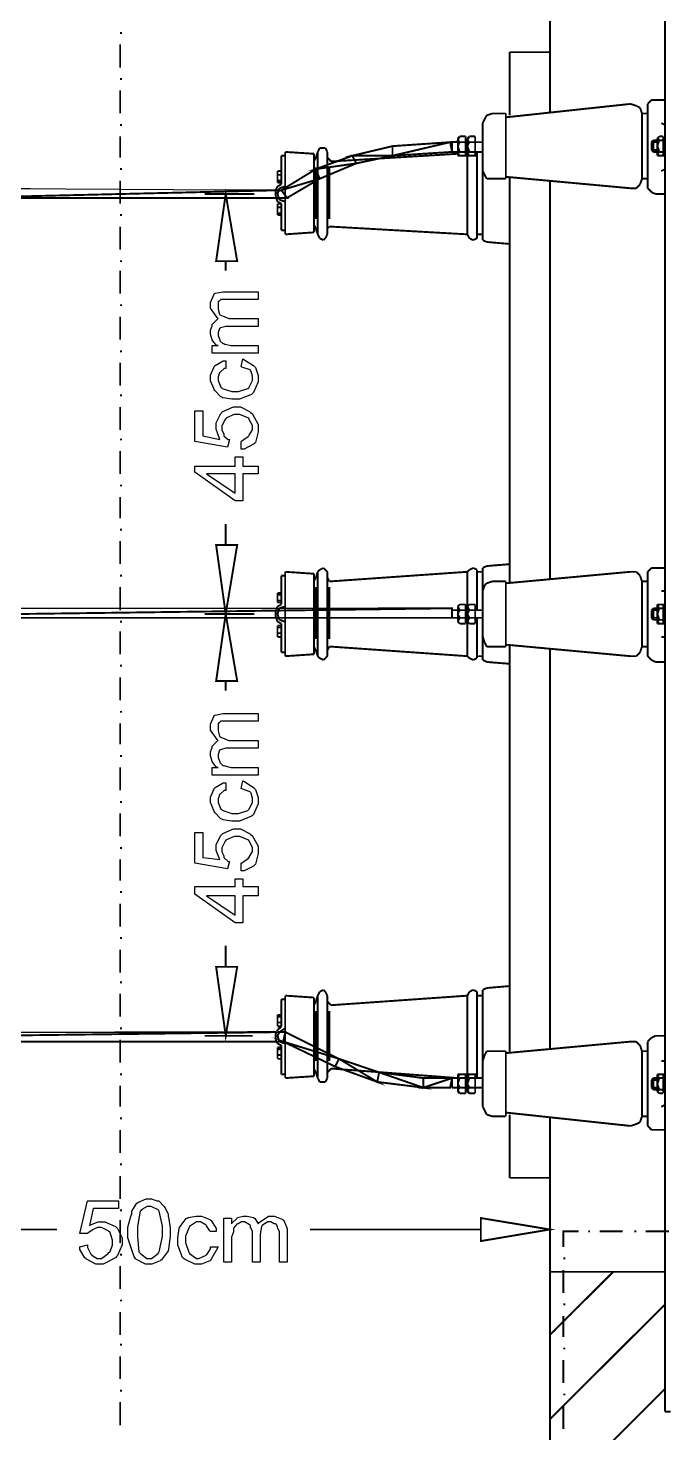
# Model space of a CAD drawing. Extents: x 0 to 210, y 0 to 297.
# Drawn here: x 126.47 to 140.62, y 200.53 to 231.59 of the extents above; entities that cross this region are included whole.
import ezdxf

# ---------------------------------------------------------------- set-up
doc = ezdxf.new("R2010")
doc.units = 0
doc.header["$MEASUREMENT"] = 0
for name, color, linetype in [('C00-00-00-BLACK', 7, 'Continuous'), ('C00-00-FF', 5, 'Continuous'), ('C00-7E-FF', 150, 'Continuous'), ('CFF-00-00', 1, 'Continuous'), ('CFF-7E-00', 30, 'Continuous')]:
    doc.layers.add(name, color=color, linetype=linetype)

msp = doc.modelspace()

# ---------------------------------------------------------------- linework, layer by layer
at = {"layer": 'C00-00-00-BLACK', "const_width": 0.0423}
for points in [[(138.006, 229.741), (138.006, 245.551)], [(140.552, 236.225), (140.552, 201.001)], [(128.505, 231.479), (128.548, 231.479)], [(128.505, 230.714), (128.505, 231.225)], [(137.115, 229.656), (137.115, 231.053)], [(138.006, 231.053), (137.115, 231.053)], [(138.006, 229.741), (138.006, 231.053)], [(138.006, 229.741), (138.006, 231.053)], [(128.505, 230.46), (128.548, 230.46)], [(128.505, 229.698), (128.505, 230.206)], [(137.031, 229.613), (139.787, 229.909)], [(139.915, 229.868), (139.787, 229.909)], [(139.999, 229.825), (139.915, 229.868)], [(140.042, 229.698), (139.999, 229.825)], [(140.252, 229.995), (140.168, 229.909)], [(140.168, 229.909), (140.168, 229.783)], [(140.168, 228.129), (140.168, 229.783)], [(140.338, 229.995), (140.252, 229.995)], [(140.552, 229.995), (140.338, 229.995)], [(136.565, 229.572), (136.522, 229.486)], [(136.522, 228.425), (136.522, 229.486)], [(136.608, 229.656), (136.565, 229.572)], [(136.735, 229.698), (136.608, 229.656)], [(137.031, 229.698), (136.735, 229.698)], [(137.031, 228.255), (137.031, 229.698)], [(140.042, 229.698), (140.168, 229.698)], [(140.042, 228.255), (140.042, 229.698)], [(140.552, 229.443), (140.468, 229.486)], [(128.505, 229.443), (128.548, 229.443)], [(128.505, 228.721), (128.505, 229.19)], [(136.012, 229.19), (135.97, 229.106)], [(136.012, 229.19), (135.97, 229.147)], [(135.97, 228.764), (135.97, 229.147)], [(136.142, 229.19), (136.012, 229.19)], [(136.142, 229.106), (136.142, 229.19)], [(136.142, 229.19), (136.142, 229.147)], [(136.142, 229.147), (136.142, 228.764)], [(136.226, 229.19), (136.183, 229.106)], [(136.226, 229.19), (136.183, 229.147)], [(136.183, 229.147), (136.183, 228.764)], [(136.353, 229.19), (136.226, 229.19)], [(136.353, 229.106), (136.353, 229.19)], [(136.353, 229.19), (136.353, 229.147)], [(136.353, 229.147), (136.353, 228.764)], [(140.425, 229.19), (140.382, 229.147)], [(140.425, 229.19), (140.382, 229.147)], [(140.382, 229.147), (140.425, 229.106)], [(140.382, 228.764), (140.382, 229.147)], [(140.51, 229.19), (140.425, 229.19)], [(140.51, 229.147), (140.51, 229.19)], [(140.51, 229.19), (140.51, 229.147)], [(140.51, 229.106), (140.51, 229.147)], [(140.51, 229.147), (140.552, 229.147)], [(140.51, 228.764), (140.51, 229.147)], [(132.154, 228.848), (132.789, 228.807)], [(132.154, 227.026), (132.154, 228.848)], [(132.873, 228.848), (132.832, 228.721)], [(132.916, 228.933), (132.873, 228.848)], [(132.873, 227.026), (132.873, 228.848)], [(133.001, 228.933), (132.916, 228.933)], [(133.043, 228.933), (133.001, 228.933)], [(133.085, 228.848), (133.043, 228.933)], [(133.085, 228.848), (133.085, 228.721)], [(133.085, 227.026), (133.085, 228.848)], [(135.843, 229.063), (135.843, 228.848)], [(135.843, 229.063), (135.97, 229.063)], [(135.843, 229.063), (135.843, 228.848)], [(135.843, 228.848), (135.97, 228.848)], [(135.97, 229.106), (136.012, 229.063)], [(136.012, 229.063), (135.97, 228.976)], [(135.97, 228.976), (136.012, 228.848)], [(136.012, 228.848), (135.97, 228.807)], [(136.012, 229.063), (136.142, 229.063)], [(136.012, 229.063), (136.142, 229.063)], [(136.012, 228.848), (136.142, 228.848)], [(136.142, 228.848), (136.012, 228.848)], [(136.142, 229.063), (136.142, 229.106)], [(136.142, 228.976), (136.142, 229.063)], [(136.142, 229.063), (136.183, 229.063)], [(136.142, 229.063), (136.183, 229.063)], [(136.142, 228.848), (136.142, 228.976)], [(136.183, 228.848), (136.142, 228.848)], [(136.142, 228.848), (136.183, 228.848)], [(136.183, 228.848), (136.142, 228.848)], [(136.142, 228.807), (136.142, 228.848)], [(136.183, 229.106), (136.226, 229.063)], [(136.226, 229.063), (136.183, 228.976)], [(136.183, 228.976), (136.226, 228.848)], [(136.226, 228.848), (136.183, 228.807)], [(136.226, 229.063), (136.353, 229.063)], [(136.226, 229.063), (136.353, 229.063)], [(136.226, 228.848), (136.353, 228.848)], [(136.353, 228.848), (136.226, 228.848)], [(136.353, 229.063), (136.353, 229.106)], [(136.353, 228.976), (136.353, 229.063)], [(136.353, 229.063), (136.522, 229.063)], [(136.353, 228.848), (136.353, 228.976)], [(136.353, 228.848), (136.522, 228.848)], [(136.353, 228.807), (136.353, 228.848)], [(136.396, 228.848), (136.396, 227.026)], [(136.396, 228.848), (136.438, 228.848)], [(136.522, 228.848), (136.396, 228.848)], [(136.396, 228.848), (136.438, 228.848)], [(136.522, 228.848), (136.522, 226.984)], [(140.295, 229.106), (140.252, 229.063)], [(140.252, 229.063), (140.252, 228.891)], [(140.252, 228.891), (140.295, 228.848)], [(140.382, 229.106), (140.295, 229.106)], [(140.295, 228.848), (140.295, 229.106)], [(140.382, 229.063), (140.295, 229.063)], [(140.382, 228.891), (140.295, 228.891)], [(140.382, 228.848), (140.295, 228.848)], [(140.425, 229.106), (140.382, 228.976)], [(140.382, 228.976), (140.425, 228.848)], [(140.425, 228.848), (140.382, 228.807)], [(140.51, 229.106), (140.425, 229.106)], [(140.51, 228.848), (140.425, 228.848)], [(140.51, 228.976), (140.51, 229.106)], [(140.51, 228.848), (140.51, 228.976)], [(140.51, 228.807), (140.51, 228.848)], [(132.154, 228.764), (132.07, 228.764)], [(132.07, 228.129), (132.07, 228.764)], [(132.789, 227.07), (132.789, 228.807)], [(132.832, 228.721), (132.789, 228.637)], [(133.085, 228.721), (133.128, 228.68)], [(133.128, 228.68), (133.169, 228.637)], [(135.97, 228.807), (133.169, 228.637)], [(135.97, 228.807), (136.012, 228.764)], [(136.012, 228.764), (135.97, 228.764)], [(136.142, 228.764), (136.012, 228.764)], [(136.142, 228.764), (136.142, 228.807)], [(136.142, 228.764), (136.183, 228.764)], [(136.183, 228.807), (136.226, 228.764)], [(136.183, 228.764), (136.183, 227.026)], [(136.183, 228.764), (136.226, 228.764)], [(136.353, 228.764), (136.226, 228.764)], [(136.353, 228.764), (136.353, 228.807)], [(136.353, 228.764), (136.396, 228.764)], [(140.382, 228.807), (140.425, 228.764)], [(140.425, 228.764), (140.382, 228.764)], [(140.51, 228.764), (140.425, 228.764)], [(140.51, 228.764), (140.51, 228.807)], [(140.51, 228.764), (140.552, 228.764)], [(140.51, 228.764), (140.552, 228.764)], [(128.505, 228.468), (128.548, 228.468)], [(128.505, 227.706), (128.505, 228.214)], [(131.984, 228.425), (132.07, 228.425)], [(131.984, 228.425), (131.984, 228.341)], [(131.984, 228.425), (131.984, 228.384)], [(131.984, 228.171), (131.984, 228.384)], [(131.984, 228.341), (132.07, 228.341)], [(131.984, 228.341), (131.984, 228.214)], [(131.984, 228.214), (131.984, 228.171)], [(131.984, 228.214), (132.07, 228.214)], [(132.832, 227.367), (132.832, 228.51)], [(133.128, 227.367), (133.128, 228.51)], [(136.522, 228.425), (136.565, 228.341)], [(136.565, 228.341), (136.608, 228.255)], [(136.608, 228.255), (136.735, 228.255)], [(136.735, 228.255), (137.031, 228.255)], [(137.031, 228.298), (139.787, 228.045)], [(137.115, 228.298), (137.115, 219.313)], [(138.006, 219.397), (138.006, 228.214)], [(139.999, 228.129), (140.042, 228.255)], [(140.042, 228.255), (140.168, 228.255)], [(140.468, 228.425), (140.552, 228.468)], [(131.984, 228.087), (131.943, 228.002)], [(131.943, 228.002), (131.943, 227.875)], [(131.984, 228.171), (132.07, 228.171)], [(131.984, 228.171), (132.027, 228.171)], [(132.07, 228.129), (131.984, 228.087)], [(132.027, 228.045), (131.984, 227.918)], [(131.984, 227.918), (132.027, 227.79)], [(132.154, 228.087), (132.027, 228.045)], [(139.787, 228.045), (139.915, 228.045)], [(139.915, 228.045), (139.999, 228.129)], [(140.168, 228.129), (140.168, 228.045)], [(140.168, 228.045), (140.252, 227.959)], [(140.252, 227.959), (140.338, 227.918)], [(140.552, 227.918), (140.338, 227.918)], [(131.943, 227.875), (131.984, 227.748)], [(131.984, 227.748), (132.07, 227.706)], [(131.984, 227.706), (131.984, 227.663)], [(131.984, 227.706), (131.984, 227.622)], [(131.984, 227.706), (132.07, 227.706)], [(131.984, 227.452), (131.984, 227.663)], [(131.984, 227.622), (131.984, 227.493)], [(131.984, 227.622), (132.07, 227.622)], [(132.027, 227.79), (132.154, 227.748)], [(132.07, 227.113), (132.07, 227.706)], [(128.505, 227.452), (128.548, 227.452)], [(131.984, 227.493), (131.984, 227.452)], [(131.984, 227.493), (132.07, 227.493)], [(131.984, 227.452), (132.027, 227.452)], [(131.984, 227.452), (132.07, 227.452)], [(128.505, 226.687), (128.505, 227.197)], [(132.154, 227.113), (132.07, 227.113)], [(132.154, 227.026), (132.789, 227.07)], [(132.832, 227.156), (132.789, 227.24)], [(132.873, 227.026), (132.832, 227.156)], [(132.873, 227.026), (132.916, 226.941)], [(133.043, 226.941), (133.085, 227.026)], [(133.085, 227.156), (133.128, 227.197)], [(133.085, 227.026), (133.085, 227.156)], [(133.128, 227.197), (133.169, 227.197)], [(136.183, 227.026), (133.169, 227.197)], [(136.183, 227.026), (136.226, 226.941)], [(136.183, 227.026), (136.226, 226.941)], [(136.396, 226.941), (136.396, 227.026)], [(136.396, 227.026), (136.522, 227.026)], [(136.522, 227.026), (136.396, 227.026)], [(136.396, 226.941), (136.396, 227.026)], [(136.522, 226.984), (136.522, 226.898)], [(132.916, 226.941), (133.001, 226.898)], [(133.001, 226.898), (133.043, 226.941)], [(136.226, 226.941), (136.31, 226.898)], [(136.226, 226.941), (136.31, 226.898)], [(136.31, 226.898), (136.396, 226.941)], [(136.31, 226.898), (136.396, 226.941)], [(136.522, 226.898), (136.608, 226.857)], [(137.115, 226.814), (136.608, 226.857)], [(137.115, 226.814), (136.608, 226.857)], [(128.505, 226.434), (128.548, 226.434)], [(128.505, 225.713), (128.505, 226.222)], [(128.505, 225.46), (128.548, 225.46)], [(128.505, 224.695), (128.505, 225.206)], [(128.505, 224.441), (128.548, 224.441)], [(128.505, 223.679), (128.505, 224.186)], [(128.505, 223.467), (128.548, 223.467)], [(128.505, 222.702), (128.505, 223.213)], [(128.505, 222.491), (128.548, 222.491)], [(128.505, 221.729), (128.505, 222.236)], [(128.505, 221.474), (128.548, 221.474)], [(128.505, 220.752), (128.505, 221.221)], [(128.505, 220.498), (128.548, 220.498)], [(128.505, 219.736), (128.505, 220.245)], [(132.154, 219.567), (132.789, 219.524)], [(132.154, 217.702), (132.154, 219.567)], [(132.789, 217.744), (132.789, 219.524)], [(132.873, 219.567), (132.832, 219.44)], [(132.916, 219.61), (132.873, 219.567)], [(132.873, 217.702), (132.873, 219.567)], [(133.001, 219.653), (132.916, 219.61)], [(133.043, 219.61), (133.001, 219.653)], [(133.085, 219.567), (133.043, 219.61)], [(133.085, 219.567), (133.085, 219.44)], [(133.085, 217.702), (133.085, 219.567)], [(136.183, 219.567), (133.169, 219.356)], [(136.226, 219.61), (136.183, 219.567)], [(136.226, 219.61), (136.183, 219.567)], [(136.183, 219.567), (136.183, 218.802)], [(136.31, 219.653), (136.226, 219.61)], [(136.31, 219.653), (136.226, 219.61)], [(136.396, 219.61), (136.31, 219.653)], [(136.396, 219.61), (136.31, 219.653)], [(136.396, 219.567), (136.396, 219.61)], [(136.396, 219.567), (136.396, 219.61)], [(136.522, 219.567), (136.396, 219.567)], [(136.522, 219.567), (136.396, 219.567)], [(136.396, 218.718), (136.396, 219.567)], [(136.608, 219.694), (136.522, 219.653)], [(136.522, 219.653), (136.522, 219.61)], [(136.522, 219.61), (136.522, 218.718)], [(137.115, 219.736), (136.608, 219.694)], [(137.031, 219.313), (139.787, 219.567)], [(139.915, 219.567), (139.787, 219.567)], [(139.999, 219.483), (139.915, 219.567)], [(140.252, 219.653), (140.168, 219.567)], [(140.168, 219.567), (140.168, 219.483)], [(140.338, 219.653), (140.252, 219.653)], [(140.552, 219.653), (140.338, 219.653)], [(128.505, 219.483), (128.548, 219.483)], [(128.505, 218.718), (128.505, 219.228)], [(132.154, 219.483), (132.07, 219.483)], [(132.07, 218.845), (132.07, 219.483)], [(132.832, 219.44), (132.789, 219.356)], [(132.832, 218.083), (132.832, 219.228)], [(133.085, 219.44), (133.128, 219.356)], [(133.128, 219.356), (133.169, 219.356)], [(133.128, 218.083), (133.128, 219.228)], [(136.565, 219.271), (136.522, 219.144)], [(136.608, 219.313), (136.565, 219.271)], [(136.735, 219.356), (136.608, 219.313)], [(137.031, 219.356), (136.735, 219.356)], [(137.031, 219.356), (137.031, 217.913)], [(140.042, 219.356), (139.999, 219.483)], [(140.042, 219.356), (140.168, 219.356)], [(140.042, 217.913), (140.042, 219.356)], [(140.168, 217.787), (140.168, 219.483)], [(131.984, 219.101), (131.984, 219.058)], [(131.984, 219.101), (132.07, 219.101)], [(131.984, 218.888), (131.984, 219.101)], [(131.984, 219.058), (132.07, 219.058)], [(131.984, 218.932), (131.984, 219.058)], [(131.984, 218.932), (131.984, 218.888)], [(132.07, 218.932), (131.984, 218.932)], [(136.522, 218.126), (136.522, 219.144)], [(140.552, 219.144), (140.468, 219.144)], [(131.984, 218.802), (131.943, 218.675)], [(131.943, 218.718), (131.943, 218.549)], [(131.943, 218.675), (131.943, 218.591)], [(131.943, 218.591), (131.984, 218.463)], [(131.984, 218.888), (132.027, 218.888)], [(131.984, 218.888), (132.07, 218.888)], [(132.07, 218.845), (131.984, 218.802)], [(132.027, 218.761), (131.984, 218.633)], [(131.984, 218.633), (132.027, 218.506)], [(132.154, 218.802), (132.027, 218.761)], [(132.154, 218.549), (132.154, 218.718)], [(135.843, 218.718), (135.843, 218.549)], [(135.843, 218.718), (135.97, 218.718)], [(135.843, 218.718), (135.843, 218.549)], [(136.012, 218.845), (135.97, 218.802)], [(136.012, 218.845), (135.97, 218.802)], [(135.97, 218.802), (135.97, 218.463)], [(135.97, 218.802), (136.012, 218.718)], [(136.012, 218.718), (135.97, 218.633)], [(135.97, 218.633), (136.012, 218.549)], [(136.142, 218.845), (136.012, 218.845)], [(136.012, 218.718), (136.142, 218.718)], [(136.012, 218.718), (136.142, 218.718)], [(136.142, 218.802), (136.142, 218.845)], [(136.142, 218.845), (136.142, 218.802)], [(136.142, 218.802), (136.142, 218.463)], [(136.142, 218.718), (136.142, 218.802)], [(136.142, 218.633), (136.142, 218.718)], [(136.142, 218.718), (136.183, 218.718)], [(136.142, 218.718), (136.183, 218.718)], [(136.142, 218.549), (136.142, 218.633)], [(136.226, 218.845), (136.183, 218.802)], [(136.226, 218.845), (136.183, 218.802)], [(136.183, 218.802), (136.183, 218.463)], [(136.183, 218.802), (136.226, 218.718)], [(136.226, 218.718), (136.183, 218.633)], [(136.183, 218.633), (136.226, 218.549)], [(136.353, 218.845), (136.226, 218.845)], [(136.226, 218.718), (136.353, 218.718)], [(136.226, 218.718), (136.353, 218.718)], [(136.353, 218.802), (136.353, 218.845)], [(136.353, 218.845), (136.353, 218.802)], [(136.353, 218.802), (136.353, 218.463)], [(136.353, 218.718), (136.353, 218.802)], [(136.353, 218.633), (136.353, 218.718)], [(136.353, 218.718), (136.522, 218.718)], [(136.353, 218.549), (136.353, 218.633)], [(140.252, 218.718), (140.295, 218.761)], [(140.252, 218.718), (140.252, 218.549)], [(140.295, 218.761), (140.295, 218.506)], [(140.295, 218.761), (140.382, 218.761)], [(140.382, 218.718), (140.295, 218.718)], [(140.382, 218.422), (140.382, 218.845)], [(140.382, 218.845), (140.425, 218.845)], [(140.425, 218.845), (140.382, 218.802)], [(140.382, 218.802), (140.425, 218.761)], [(140.425, 218.761), (140.382, 218.633)], [(140.382, 218.633), (140.425, 218.506)], [(140.425, 218.845), (140.51, 218.845)], [(140.425, 218.761), (140.51, 218.761)], [(140.51, 218.422), (140.51, 218.845)], [(140.51, 218.845), (140.552, 218.845)], [(140.51, 218.802), (140.51, 218.845)], [(140.552, 218.802), (140.51, 218.802)], [(140.51, 218.761), (140.51, 218.802)], [(140.51, 218.633), (140.51, 218.761)], [(140.51, 218.506), (140.51, 218.633)], [(128.505, 218.463), (128.548, 218.463)], [(131.984, 218.463), (132.07, 218.422)], [(131.984, 218.379), (132.07, 218.379)], [(131.984, 218.379), (131.984, 218.336)], [(131.984, 218.379), (132.027, 218.379)], [(131.984, 218.126), (131.984, 218.379)], [(131.984, 218.336), (132.07, 218.336)], [(131.984, 218.336), (131.984, 218.21)], [(132.027, 218.506), (132.154, 218.463)], [(132.07, 217.787), (132.07, 218.422)], [(135.843, 218.549), (135.97, 218.549)], [(136.012, 218.549), (135.97, 218.463)], [(135.97, 218.463), (136.012, 218.422)], [(136.012, 218.422), (135.97, 218.463)], [(136.012, 218.549), (136.142, 218.549)], [(136.012, 218.549), (136.142, 218.549)], [(136.142, 218.422), (136.012, 218.422)], [(136.142, 218.549), (136.183, 218.549)], [(136.142, 218.463), (136.142, 218.549)], [(136.142, 218.549), (136.183, 218.549)], [(136.142, 218.422), (136.142, 218.463)], [(136.142, 218.422), (136.142, 218.463)], [(136.226, 218.549), (136.183, 218.463)], [(136.183, 218.463), (136.226, 218.422)], [(136.226, 218.422), (136.183, 218.463)], [(136.183, 217.702), (136.183, 218.463)], [(136.226, 218.549), (136.353, 218.549)], [(136.226, 218.549), (136.353, 218.549)], [(136.353, 218.422), (136.226, 218.422)], [(136.353, 218.549), (136.522, 218.549)], [(136.353, 218.463), (136.353, 218.549)], [(136.353, 218.422), (136.353, 218.463)], [(136.353, 218.422), (136.353, 218.463)], [(136.396, 217.702), (136.396, 218.549)], [(136.522, 218.549), (136.522, 217.66)], [(140.295, 218.506), (140.252, 218.549)], [(140.382, 218.549), (140.295, 218.549)], [(140.382, 218.506), (140.295, 218.506)], [(140.425, 218.506), (140.382, 218.463)], [(140.382, 218.463), (140.425, 218.422)], [(140.425, 218.422), (140.382, 218.422)], [(140.51, 218.506), (140.425, 218.506)], [(140.425, 218.422), (140.51, 218.422)], [(140.51, 218.463), (140.51, 218.506)], [(140.51, 218.422), (140.51, 218.463)], [(140.552, 218.422), (140.51, 218.422)], [(140.51, 218.422), (140.552, 218.422)], [(128.505, 217.744), (128.505, 218.252)], [(131.984, 218.21), (132.07, 218.21)], [(131.984, 218.21), (131.984, 218.126)], [(131.984, 218.126), (132.07, 218.126)], [(136.522, 218.126), (136.565, 217.999)], [(136.565, 217.999), (136.608, 217.913)], [(140.468, 218.126), (140.552, 218.126)], [(132.154, 217.787), (132.07, 217.787)], [(132.154, 217.702), (132.789, 217.744)], [(132.832, 217.829), (132.789, 217.913)], [(132.873, 217.702), (132.832, 217.829)], [(132.873, 217.702), (132.916, 217.66)], [(132.916, 217.66), (133.001, 217.617)], [(133.001, 217.617), (133.043, 217.66)], [(133.043, 217.66), (133.085, 217.702)], [(133.085, 217.829), (133.128, 217.913)], [(133.085, 217.702), (133.085, 217.829)], [(133.128, 217.913), (133.169, 217.913)], [(136.183, 217.702), (133.169, 217.913)], [(136.183, 217.702), (136.226, 217.66)], [(136.183, 217.702), (136.226, 217.66)], [(136.226, 217.66), (136.31, 217.617)], [(136.226, 217.66), (136.31, 217.617)], [(136.31, 217.617), (136.396, 217.66)], [(136.31, 217.617), (136.396, 217.66)], [(136.396, 217.66), (136.396, 217.702)], [(136.396, 217.702), (136.522, 217.702)], [(136.522, 217.702), (136.396, 217.702)], [(136.396, 217.66), (136.396, 217.702)], [(136.522, 217.66), (136.522, 217.617)], [(136.608, 217.913), (136.735, 217.913)], [(137.031, 217.913), (136.735, 217.913)], [(137.031, 217.956), (139.787, 217.702)], [(137.115, 208.928), (137.115, 217.956)], [(137.115, 217.956), (137.115, 208.928)], [(137.115, 217.956), (137.115, 217.533)], [(137.115, 217.533), (137.115, 217.956)], [(138.006, 209.013), (138.006, 217.871)], [(139.787, 217.702), (139.915, 217.702)], [(139.915, 217.702), (139.999, 217.787)], [(139.999, 217.787), (140.042, 217.913)], [(140.042, 217.913), (140.168, 217.913)], [(140.168, 217.787), (140.168, 217.702)], [(140.168, 217.702), (140.252, 217.617)], [(128.505, 217.49), (128.548, 217.49)], [(136.522, 217.617), (136.608, 217.574)], [(137.115, 217.533), (136.608, 217.574)], [(140.252, 217.617), (140.338, 217.574)], [(140.552, 217.574), (140.338, 217.574)], [(128.505, 216.726), (128.505, 217.237)], [(128.505, 216.472), (128.548, 216.472)], [(128.505, 215.751), (128.505, 216.217)], [(128.505, 215.497), (128.548, 215.497)], [(128.505, 214.733), (128.505, 215.244)], [(128.505, 214.479), (128.548, 214.479)], [(128.505, 213.717), (128.505, 214.226)], [(128.505, 213.464), (128.548, 213.464)], [(128.505, 212.742), (128.505, 213.209)], [(128.505, 212.487), (128.548, 212.487)], [(128.505, 211.725), (128.505, 212.233)], [(128.505, 211.471), (128.548, 211.471)], [(128.505, 210.706), (128.505, 211.218)], [(128.505, 210.494), (128.548, 210.494)], [(128.505, 209.732), (128.505, 210.24)], [(132.916, 210.283), (132.873, 210.198)], [(133.001, 210.326), (132.916, 210.283)], [(133.043, 210.283), (133.001, 210.326)], [(133.085, 210.198), (133.043, 210.283)], [(136.226, 210.283), (136.183, 210.198)], [(136.226, 210.283), (136.183, 210.198)], [(136.31, 210.326), (136.226, 210.283)], [(136.31, 210.326), (136.226, 210.283)], [(136.396, 210.283), (136.31, 210.326)], [(136.396, 210.283), (136.31, 210.326)], [(136.396, 210.198), (136.396, 210.283)], [(136.396, 210.198), (136.396, 210.283)], [(136.608, 210.367), (136.522, 210.326)], [(136.522, 210.326), (136.522, 210.24)], [(136.522, 210.24), (136.522, 208.376)], [(137.115, 210.41), (136.608, 210.367)], [(137.115, 208.928), (137.115, 210.41)], [(137.115, 210.41), (137.115, 208.928)], [(132.154, 210.114), (132.07, 210.114)], [(132.07, 209.521), (132.07, 210.114)], [(132.154, 210.198), (132.789, 210.156)], [(132.154, 208.376), (132.154, 210.198)], [(132.789, 208.417), (132.789, 210.156)], [(132.832, 210.071), (132.789, 209.987)], [(132.873, 210.198), (132.832, 210.071)], [(132.873, 208.376), (132.873, 210.198)], [(133.085, 210.198), (133.085, 210.071)], [(133.085, 208.376), (133.085, 210.198)], [(133.085, 210.071), (133.169, 209.987)], [(136.183, 210.198), (133.169, 209.987)], [(136.183, 208.46), (136.183, 210.198)], [(136.396, 210.198), (136.396, 208.376)], [(136.522, 210.198), (136.396, 210.198)], [(136.522, 210.198), (136.396, 210.198)], [(131.984, 209.775), (132.07, 209.775)], [(131.984, 209.564), (131.984, 209.775)], [(131.984, 209.775), (131.984, 209.521)], [(131.984, 209.775), (132.027, 209.775)], [(131.984, 209.732), (132.07, 209.732)], [(131.984, 209.605), (132.07, 209.605)], [(132.832, 208.756), (132.832, 209.86)], [(133.128, 208.756), (133.128, 209.86)], [(128.505, 209.478), (128.548, 209.478)], [(131.984, 209.436), (131.943, 209.352)], [(131.943, 209.352), (131.943, 209.225)], [(131.984, 209.521), (131.984, 209.564)], [(131.984, 209.521), (132.07, 209.521)], [(132.07, 209.521), (131.984, 209.436)], [(132.027, 209.394), (131.984, 209.309)], [(131.984, 209.309), (132.027, 209.182)], [(132.154, 209.478), (132.027, 209.394)], [(140.338, 209.309), (140.252, 209.267)], [(140.552, 209.309), (140.338, 209.309)], [(128.505, 208.714), (128.505, 209.225)], [(131.943, 209.225), (131.984, 209.139)], [(131.984, 209.139), (132.07, 209.098)], [(131.984, 209.055), (132.027, 209.055)], [(131.984, 209.055), (131.984, 209.013)], [(131.984, 209.055), (132.07, 209.055)], [(131.984, 208.843), (131.984, 209.055)], [(131.984, 209.013), (132.07, 209.013)], [(131.984, 209.013), (131.984, 208.886)], [(132.027, 209.182), (132.154, 209.139)], [(132.07, 208.46), (132.07, 209.098)], [(136.608, 208.971), (136.565, 208.886)], [(136.735, 208.971), (136.608, 208.971)], [(137.031, 208.971), (136.735, 208.971)], [(137.031, 208.928), (139.787, 209.182)], [(137.031, 207.529), (137.031, 208.971)], [(139.915, 209.182), (139.787, 209.182)], [(139.999, 209.098), (139.915, 209.182)], [(140.042, 208.971), (139.999, 209.098)], [(140.042, 207.529), (140.042, 208.971)], [(140.042, 208.971), (140.168, 208.971)], [(140.252, 209.267), (140.168, 209.182)], [(140.168, 209.182), (140.168, 209.098)], [(140.168, 207.444), (140.168, 209.098)], [(131.984, 208.802), (131.984, 208.886)], [(131.984, 208.886), (132.07, 208.886)], [(131.984, 208.843), (131.984, 208.802)], [(131.984, 208.802), (132.07, 208.802)], [(136.565, 208.886), (136.522, 208.756)], [(136.522, 207.741), (136.522, 208.756)], [(140.552, 208.756), (140.468, 208.756)], [(128.505, 208.46), (128.548, 208.46)], [(132.154, 208.46), (132.07, 208.46)], [(132.789, 208.417), (132.154, 208.376)], [(132.832, 208.503), (132.789, 208.587)], [(132.873, 208.376), (132.832, 208.503)], [(132.873, 208.376), (132.916, 208.291)], [(133.043, 208.291), (133.085, 208.376)], [(133.085, 208.503), (133.128, 208.544)], [(133.085, 208.376), (133.085, 208.503)], [(133.128, 208.544), (133.169, 208.587)], [(135.97, 208.376), (133.169, 208.587)], [(135.843, 208.164), (135.843, 208.376)], [(135.843, 208.376), (135.97, 208.376)], [(135.843, 208.164), (135.843, 208.376)], [(135.97, 208.46), (135.97, 208.078)], [(135.97, 208.46), (136.012, 208.46)], [(136.012, 208.46), (135.97, 208.417)], [(135.97, 208.417), (136.012, 208.376)], [(136.012, 208.376), (135.97, 208.248)], [(136.142, 208.46), (136.012, 208.46)], [(136.012, 208.376), (136.142, 208.376)], [(136.012, 208.376), (136.142, 208.376)], [(136.142, 208.46), (136.142, 208.078)], [(136.142, 208.46), (136.183, 208.46)], [(136.142, 208.417), (136.142, 208.46)], [(136.142, 208.376), (136.142, 208.417)], [(136.142, 208.248), (136.142, 208.376)], [(136.183, 208.376), (136.142, 208.376)], [(136.142, 208.376), (136.183, 208.376)], [(136.142, 208.376), (136.183, 208.376)], [(136.183, 208.376), (136.142, 208.376)], [(136.183, 208.46), (136.183, 208.078)], [(136.183, 208.46), (136.226, 208.46)], [(136.226, 208.46), (136.183, 208.417)], [(136.183, 208.417), (136.226, 208.376)], [(136.226, 208.376), (136.183, 208.248)], [(136.353, 208.46), (136.226, 208.46)], [(136.226, 208.376), (136.353, 208.376)], [(136.226, 208.376), (136.353, 208.376)], [(136.353, 208.46), (136.353, 208.078)], [(136.353, 208.46), (136.396, 208.46)], [(136.353, 208.417), (136.353, 208.46)], [(136.353, 208.376), (136.353, 208.417)], [(136.353, 208.248), (136.353, 208.376)], [(136.353, 208.376), (136.522, 208.376)], [(136.396, 208.376), (136.438, 208.376)], [(136.396, 208.376), (136.522, 208.376)], [(136.522, 208.376), (136.396, 208.376)], [(140.295, 208.376), (140.252, 208.333)], [(140.295, 208.376), (140.295, 208.121)], [(140.382, 208.376), (140.295, 208.376)], [(140.382, 208.078), (140.382, 208.46)], [(140.425, 208.46), (140.382, 208.417)], [(140.425, 208.46), (140.382, 208.46)], [(140.382, 208.417), (140.425, 208.376)], [(140.425, 208.376), (140.382, 208.248)], [(140.51, 208.46), (140.425, 208.46)], [(140.51, 208.376), (140.425, 208.376)], [(140.51, 208.078), (140.51, 208.46)], [(140.51, 208.417), (140.51, 208.46)], [(140.51, 208.46), (140.552, 208.46)], [(140.51, 208.46), (140.552, 208.46)], [(140.51, 208.376), (140.51, 208.417)], [(140.51, 208.248), (140.51, 208.376)], [(128.505, 207.741), (128.505, 208.206)], [(132.916, 208.291), (133.001, 208.291)], [(133.001, 208.291), (133.043, 208.291)], [(135.843, 208.164), (135.97, 208.164)], [(135.97, 208.248), (136.012, 208.164)], [(136.012, 208.164), (135.97, 208.121)], [(135.97, 208.121), (136.012, 208.037)], [(135.97, 208.078), (136.012, 208.037)], [(136.012, 208.164), (136.142, 208.164)], [(136.142, 208.037), (136.012, 208.037)], [(136.142, 208.164), (136.142, 208.248)], [(136.142, 208.164), (136.183, 208.164)], [(136.142, 208.121), (136.142, 208.164)], [(136.142, 208.037), (136.142, 208.121)], [(136.142, 208.078), (136.142, 208.037)], [(136.183, 208.248), (136.226, 208.164)], [(136.226, 208.164), (136.183, 208.121)], [(136.183, 208.121), (136.226, 208.037)], [(136.183, 208.078), (136.226, 208.037)], [(136.226, 208.164), (136.353, 208.164)], [(136.226, 208.164), (136.353, 208.164)], [(136.353, 208.037), (136.226, 208.037)], [(136.353, 208.164), (136.353, 208.248)], [(136.353, 208.121), (136.353, 208.164)], [(136.353, 208.164), (136.522, 208.164)], [(136.353, 208.037), (136.353, 208.121)], [(136.353, 208.078), (136.353, 208.037)], [(140.252, 208.333), (140.252, 208.164)], [(140.295, 208.121), (140.252, 208.164)], [(140.382, 208.333), (140.295, 208.333)], [(140.382, 208.164), (140.295, 208.164)], [(140.382, 208.121), (140.295, 208.121)], [(140.382, 208.248), (140.425, 208.121)], [(140.425, 208.121), (140.382, 208.078)], [(140.425, 208.037), (140.382, 208.078)], [(140.382, 208.078), (140.425, 208.037)], [(140.51, 208.121), (140.425, 208.121)], [(140.51, 208.037), (140.425, 208.037)], [(140.51, 208.121), (140.51, 208.248)], [(140.51, 208.078), (140.51, 208.121)], [(140.51, 208.037), (140.51, 208.078)], [(140.51, 208.037), (140.51, 208.078)], [(140.51, 208.078), (140.552, 208.078)], [(136.522, 207.741), (136.565, 207.655)], [(140.468, 207.741), (140.552, 207.782)], [(128.505, 207.486), (128.548, 207.486)], [(136.565, 207.655), (136.608, 207.571)], [(136.608, 207.571), (136.735, 207.529)], [(136.735, 207.529), (137.031, 207.529)], [(137.031, 207.614), (139.787, 207.318)], [(137.115, 206.171), (137.115, 207.571)], [(138.006, 158.866), (138.006, 207.486)], [(139.999, 207.402), (140.042, 207.529)], [(140.042, 207.529), (140.168, 207.529)], [(140.168, 207.444), (140.168, 207.318)], [(128.505, 206.722), (128.505, 207.232)], [(139.787, 207.318), (139.915, 207.359)], [(139.915, 207.359), (139.999, 207.402)], [(140.168, 207.318), (140.252, 207.232)], [(140.252, 207.232), (140.338, 207.232)], [(140.338, 207.232), (140.552, 207.232)], [(128.505, 206.467), (128.548, 206.467)], [(128.505, 205.705), (128.505, 206.214)], [(138.006, 206.171), (137.115, 206.171)], [(128.505, 205.452), (128.548, 205.452)], [(128.505, 204.732), (128.505, 205.239)], [(138.642, 204.986), (138.303, 204.986), (138.303, 204.644)], [(138.854, 204.986), (138.895, 204.986)], [(139.617, 204.986), (139.11, 204.986)], [(139.872, 204.986), (139.915, 204.986)], [(140.637, 204.986), (140.126, 204.986)], [(128.505, 204.475), (128.548, 204.475)], [(138.303, 204.391), (138.345, 204.391)], [(128.505, 203.713), (128.505, 204.221)], [(138.006, 204.094), (140.552, 204.094)], [(138.303, 204.137), (138.303, 203.629)], [(138.303, 202.993), (139.406, 204.094)], [(128.505, 203.459), (128.548, 203.459)], [(138.303, 201.129), (140.552, 203.375)], [(138.303, 203.375), (138.345, 203.375)], [(128.505, 202.697), (128.505, 203.206)], [(138.303, 203.12), (138.303, 202.653)], [(138.006, 202.697), (138.303, 202.993)], [(128.505, 202.484), (128.548, 202.484)], [(128.505, 201.722), (128.505, 202.228)], [(138.303, 202.398), (138.345, 202.398)], [(138.303, 202.144), (138.303, 201.636)], [(138.303, 199.263), (140.552, 201.509)], [(128.505, 201.466), (128.548, 201.466)], [(128.505, 200.704), (128.505, 201.213)], [(138.303, 201.382), (138.345, 201.382)], [(138.006, 200.833), (138.303, 201.129)], [(138.303, 201.129), (138.303, 200.618)], [(140.678, 201.001), (140.552, 201.001)]]:
    msp.add_lwpolyline(points, dxfattribs=at)
at = {"layer": 'C00-00-FF', "const_width": 0.0423}
msp.add_lwpolyline([(138.006, 204.774), (138.006, 205.832)], dxfattribs=at)
at = {"layer": 'C00-7E-FF', "const_width": 0.0423}
for points in [[(131.475, 227.918), (130.374, 227.918)], [(130.839, 226.434), (130.839, 226.222)], [(130.839, 220.159), (130.839, 220.625)], [(131.432, 218.633), (130.374, 218.633)], [(131.475, 218.633), (130.374, 218.633)], [(130.839, 217.151), (130.839, 216.94)], [(130.839, 210.836), (130.839, 211.302)], [(131.432, 209.309), (130.374, 209.309)], [(138.006, 204.644), (138.006, 205.494)], [(123.121, 205.029), (127.106, 205.029)], [(136.479, 205.029), (132.705, 205.029)]]:
    msp.add_lwpolyline(points, dxfattribs=at)
for points in [[(130.627, 226.434), (131.093, 226.434), (130.839, 227.918), (130.627, 226.434)], [(130.627, 220.159), (131.093, 220.159), (130.839, 218.633), (130.627, 220.159)], [(130.627, 217.151), (131.093, 217.151), (130.839, 218.633), (130.627, 217.151)], [(130.627, 210.836), (131.093, 210.836), (130.839, 209.309), (130.627, 210.836)], [(136.479, 205.282), (136.479, 204.774), (138.006, 205.029), (136.479, 205.282)]]:
    msp.add_lwpolyline(points, close=True, dxfattribs=at)
at = {"layer": 'C00-7E-FF'}
for points in [[(130.627, 226.434), (131.093, 226.434), (130.839, 227.918), (130.627, 226.434)], [(130.627, 220.159), (131.093, 220.159), (130.839, 218.633), (130.627, 220.159)], [(130.627, 217.151), (131.093, 217.151), (130.839, 218.633), (130.627, 217.151)], [(130.627, 210.836), (131.093, 210.836), (130.839, 209.309), (130.627, 210.836)], [(136.479, 205.282), (136.479, 204.774), (138.006, 205.029), (136.479, 205.282)]]:
    msp.add_lwpolyline(points, close=True, dxfattribs=at)
at = {"layer": 'CFF-00-00', "const_width": 0.0423}
for points in [[(134.527, 228.976), (134.527, 228.764), (133.638, 228.764), (134.527, 228.976)], [(135.843, 228.848), (135.8, 229.063), (134.527, 228.764), (135.843, 228.848)], [(135.8, 229.063), (134.527, 228.764), (134.527, 228.976), (135.8, 229.063)], [(133.638, 228.764), (133.724, 228.594), (132.832, 228.468), (133.638, 228.764)], [(133.724, 228.594), (132.832, 228.468), (132.916, 228.255), (133.724, 228.594)], [(134.527, 228.764), (133.638, 228.764), (133.724, 228.594), (134.527, 228.764)], [(132.832, 228.468), (132.916, 228.255), (132.07, 228.002), (132.832, 228.468)], [(132.916, 228.255), (132.07, 228.002), (132.196, 227.832), (132.916, 228.255)], [(132.07, 228.002), (124.901, 227.832), (124.901, 228.045), (132.07, 228.002)], [(132.196, 227.832), (132.07, 228.002), (124.901, 227.832), (132.196, 227.832)], [(135.843, 218.549), (135.843, 218.761), (119.896, 218.549), (135.843, 218.549)], [(135.843, 218.761), (119.896, 218.549), (119.896, 218.761), (135.843, 218.761)], [(132.111, 209.182), (132.154, 209.394), (115.316, 209.182), (132.111, 209.182)], [(132.154, 209.394), (115.316, 209.182), (115.316, 209.394), (132.154, 209.394)], [(133.342, 208.802), (132.111, 209.182), (132.154, 209.394), (133.342, 208.802)], [(133.258, 208.63), (133.342, 208.802), (132.111, 209.182), (133.258, 208.63)], [(133.342, 208.802), (134.189, 208.291), (134.231, 208.503), (133.342, 208.802)], [(133.258, 208.63), (133.342, 208.802), (134.189, 208.291), (133.258, 208.63)], [(134.231, 208.503), (135.208, 208.164), (135.208, 208.376), (134.231, 208.503)], [(134.189, 208.291), (134.231, 208.503), (135.208, 208.164), (134.189, 208.291)], [(135.8, 208.164), (135.843, 208.376), (135.208, 208.164), (135.8, 208.164)], [(135.843, 208.376), (135.208, 208.164), (135.208, 208.376), (135.843, 208.376)]]:
    msp.add_lwpolyline(points, close=True, dxfattribs=at)
at = {"layer": 'CFF-00-00'}
for points in [[(134.527, 228.976), (134.527, 228.764), (133.638, 228.764), (134.527, 228.976)], [(135.843, 228.848), (135.8, 229.063), (134.527, 228.764), (135.843, 228.848)], [(135.8, 229.063), (134.527, 228.764), (134.527, 228.976), (135.8, 229.063)], [(133.638, 228.764), (133.724, 228.594), (132.832, 228.468), (133.638, 228.764)], [(133.724, 228.594), (132.832, 228.468), (132.916, 228.255), (133.724, 228.594)], [(134.527, 228.764), (133.638, 228.764), (133.724, 228.594), (134.527, 228.764)], [(132.832, 228.468), (132.916, 228.255), (132.07, 228.002), (132.832, 228.468)], [(132.916, 228.255), (132.07, 228.002), (132.196, 227.832), (132.916, 228.255)], [(132.07, 228.002), (124.901, 227.832), (124.901, 228.045), (132.07, 228.002)], [(132.196, 227.832), (132.07, 228.002), (124.901, 227.832), (132.196, 227.832)], [(135.843, 218.549), (135.843, 218.761), (119.896, 218.549), (135.843, 218.549)], [(135.843, 218.761), (119.896, 218.549), (119.896, 218.761), (135.843, 218.761)], [(132.111, 209.182), (132.154, 209.394), (115.316, 209.182), (132.111, 209.182)], [(132.154, 209.394), (115.316, 209.182), (115.316, 209.394), (132.154, 209.394)], [(133.342, 208.802), (132.111, 209.182), (132.154, 209.394), (133.342, 208.802)], [(133.258, 208.63), (133.342, 208.802), (132.111, 209.182), (133.258, 208.63)], [(133.258, 208.63), (133.342, 208.802), (134.189, 208.291), (133.258, 208.63)], [(133.342, 208.802), (134.189, 208.291), (134.231, 208.503), (133.342, 208.802)], [(134.189, 208.291), (134.231, 208.503), (135.208, 208.164), (134.189, 208.291)], [(134.231, 208.503), (135.208, 208.164), (135.208, 208.376), (134.231, 208.503)], [(135.8, 208.164), (135.843, 208.376), (135.208, 208.164), (135.8, 208.164)], [(135.843, 208.376), (135.208, 208.164), (135.208, 208.376), (135.843, 208.376)]]:
    msp.add_lwpolyline(points, close=True, dxfattribs=at)
at = {"layer": 'CFF-7E-00'}
for points in [[(131.559, 224.398), (130.543, 224.398), (130.543, 224.568), (130.67, 224.568), (130.638, 224.568), (130.552, 224.674), (130.543, 224.695), (130.543, 224.695), (130.5, 224.823), (130.5, 224.864), (130.5, 224.908), (130.543, 225.005), (130.543, 225.036), (130.552, 225.048), (130.659, 225.153), (130.67, 225.163), (130.648, 225.185), (130.5, 225.392), (130.5, 225.46), (130.5, 225.523), (130.575, 225.692), (130.586, 225.713), (130.606, 225.724), (130.78, 225.756), (130.839, 225.756), (131.559, 225.756), (131.559, 225.586), (130.923, 225.586), (130.881, 225.586), (130.785, 225.586), (130.754, 225.586), (130.732, 225.586), (130.685, 225.544), (130.67, 225.544), (130.67, 225.512), (130.67, 225.442), (130.67, 225.417), (130.67, 225.375), (130.701, 225.258), (130.712, 225.247), (130.733, 225.238), (130.907, 225.163), (130.966, 225.163), (131.559, 225.163), (131.559, 224.991), (130.882, 224.991), (130.839, 224.991), (130.722, 224.959), (130.712, 224.948), (130.701, 224.948), (130.67, 224.853), (130.67, 224.821), (130.67, 224.79), (130.701, 224.706), (130.712, 224.695), (130.712, 224.674), (130.774, 224.61), (130.797, 224.61), (130.817, 224.601), (130.961, 224.568), (131.009, 224.568), (131.559, 224.568), (131.559, 224.398)], [(131.178, 224.102), (131.22, 224.271), (131.24, 224.262), (131.452, 224.124), (131.475, 224.102), (131.495, 224.081), (131.559, 223.908), (131.559, 223.848), (131.559, 223.764), (131.452, 223.532), (131.432, 223.509), (131.41, 223.489), (131.141, 223.383), (131.051, 223.383), (130.977, 223.383), (130.774, 223.415), (130.754, 223.424), (130.732, 223.435), (130.595, 223.573), (130.586, 223.594), (130.575, 223.616), (130.5, 223.791), (130.5, 223.848), (130.5, 223.912), (130.575, 224.081), (130.586, 224.102), (130.606, 224.124), (130.78, 224.229), (130.839, 224.229), (130.839, 224.059), (130.808, 224.059), (130.722, 223.986), (130.712, 223.975), (130.701, 223.966), (130.67, 223.879), (130.67, 223.848), (130.67, 223.796), (130.732, 223.647), (130.754, 223.636), (130.763, 223.616), (130.978, 223.552), (131.051, 223.552), (131.124, 223.552), (131.326, 223.616), (131.348, 223.636), (131.358, 223.647), (131.432, 223.799), (131.432, 223.848), (131.432, 223.891), (131.399, 223.997), (131.389, 224.018), (131.378, 224.029), (131.199, 224.093), (131.178, 224.102)], [(131.178, 222.279), (131.178, 222.449), (131.199, 222.46), (131.337, 222.554), (131.348, 222.575), (131.358, 222.586), (131.432, 222.706), (131.432, 222.745), (131.432, 222.799), (131.358, 222.936), (131.348, 222.957), (131.326, 222.968), (131.151, 223.044), (131.093, 223.044), (131.029, 223.044), (130.86, 222.968), (130.839, 222.957), (130.828, 222.936), (130.754, 222.793), (130.754, 222.745), (130.754, 222.703), (130.797, 222.608), (130.797, 222.575), (130.806, 222.566), (130.893, 222.491), (130.923, 222.491), (130.882, 222.322), (130.158, 222.449), (130.158, 223.128), (130.331, 223.128), (130.331, 222.575), (130.712, 222.491), (130.701, 222.513), (130.627, 222.72), (130.627, 222.787), (130.627, 222.863), (130.732, 223.066), (130.754, 223.086), (130.774, 223.109), (131.013, 223.213), (131.093, 223.213), (131.166, 223.213), (131.367, 223.109), (131.389, 223.086), (131.421, 223.066), (131.559, 222.826), (131.559, 222.745), (131.559, 222.661), (131.495, 222.428), (131.475, 222.406), (131.452, 222.385), (131.246, 222.279), (131.178, 222.279)], [(131.559, 221.729), (131.22, 221.729), (131.22, 221.137), (131.051, 221.137), (130.158, 221.771), (130.158, 221.899), (131.051, 221.899), (131.051, 222.11), (131.22, 222.11), (131.22, 221.899), (131.559, 221.899), (131.559, 221.729)], [(131.051, 221.729), (130.416, 221.729), (131.051, 221.306), (131.051, 221.729)], [(131.559, 215.074), (130.543, 215.074), (130.543, 215.244), (130.67, 215.244), (130.638, 215.244), (130.552, 215.35), (130.543, 215.371), (130.543, 215.371), (130.5, 215.499), (130.5, 215.54), (130.5, 215.584), (130.543, 215.681), (130.543, 215.713), (130.552, 215.724), (130.659, 215.83), (130.67, 215.839), (130.648, 215.862), (130.5, 216.068), (130.5, 216.136), (130.5, 216.199), (130.575, 216.368), (130.586, 216.389), (130.606, 216.4), (130.78, 216.432), (130.839, 216.432), (131.559, 216.432), (131.559, 216.262), (130.923, 216.262), (130.881, 216.262), (130.785, 216.262), (130.754, 216.262), (130.732, 216.262), (130.685, 216.22), (130.67, 216.22), (130.67, 216.188), (130.67, 216.118), (130.67, 216.093), (130.67, 216.052), (130.701, 215.935), (130.712, 215.923), (130.733, 215.914), (130.907, 215.839), (130.966, 215.839), (131.559, 215.839), (131.559, 215.667), (130.882, 215.667), (130.839, 215.667), (130.722, 215.635), (130.712, 215.624), (130.701, 215.624), (130.67, 215.529), (130.67, 215.497), (130.67, 215.466), (130.701, 215.382), (130.712, 215.371), (130.712, 215.35), (130.774, 215.287), (130.797, 215.287), (130.817, 215.277), (130.961, 215.244), (131.009, 215.244), (131.559, 215.244), (131.559, 215.074)], [(131.178, 214.776), (131.22, 214.948), (131.24, 214.938), (131.452, 214.798), (131.475, 214.776), (131.495, 214.755), (131.559, 214.581), (131.559, 214.522), (131.559, 214.438), (131.452, 214.205), (131.432, 214.183), (131.41, 214.162), (131.141, 214.056), (131.051, 214.056), (130.977, 214.056), (130.774, 214.088), (130.754, 214.098), (130.732, 214.109), (130.595, 214.247), (130.586, 214.267), (130.575, 214.289), (130.5, 214.464), (130.5, 214.522), (130.5, 214.585), (130.575, 214.755), (130.586, 214.776), (130.606, 214.798), (130.78, 214.905), (130.839, 214.905), (130.839, 214.733), (130.808, 214.733), (130.722, 214.66), (130.712, 214.649), (130.701, 214.639), (130.67, 214.552), (130.67, 214.522), (130.67, 214.469), (130.732, 214.321), (130.754, 214.31), (130.763, 214.3), (130.978, 214.226), (131.051, 214.226), (131.124, 214.226), (131.326, 214.289), (131.348, 214.31), (131.358, 214.321), (131.432, 214.472), (131.432, 214.522), (131.432, 214.565), (131.399, 214.671), (131.389, 214.691), (131.378, 214.702), (131.199, 214.766), (131.178, 214.776)], [(131.178, 212.955), (131.178, 213.125), (131.199, 213.136), (131.337, 213.231), (131.348, 213.251), (131.358, 213.262), (131.432, 213.382), (131.432, 213.421), (131.432, 213.475), (131.358, 213.613), (131.348, 213.633), (131.326, 213.644), (131.151, 213.717), (131.093, 213.717), (131.029, 213.717), (130.86, 213.644), (130.839, 213.633), (130.828, 213.613), (130.754, 213.469), (130.754, 213.421), (130.754, 213.379), (130.797, 213.285), (130.797, 213.251), (130.806, 213.242), (130.893, 213.167), (130.923, 213.167), (130.882, 212.998), (130.158, 213.125), (130.158, 213.801), (130.331, 213.801), (130.331, 213.251), (130.712, 213.209), (130.701, 213.22), (130.627, 213.403), (130.627, 213.464), (130.627, 213.538), (130.732, 213.739), (130.754, 213.76), (130.774, 213.782), (131.013, 213.887), (131.093, 213.887), (131.166, 213.887), (131.367, 213.782), (131.389, 213.76), (131.421, 213.739), (131.559, 213.501), (131.559, 213.421), (131.559, 213.337), (131.495, 213.104), (131.475, 213.082), (131.452, 213.061), (131.246, 212.955), (131.178, 212.955)], [(131.559, 212.403), (131.22, 212.403), (131.22, 211.81), (131.051, 211.81), (130.158, 212.444), (130.158, 212.614), (131.051, 212.614), (131.051, 212.783), (131.22, 212.783), (131.22, 212.614), (131.559, 212.614), (131.559, 212.403)], [(131.051, 212.403), (130.416, 212.403), (131.051, 211.98), (131.051, 212.403)], [(127.616, 204.644), (127.786, 204.687), (127.786, 204.634), (127.86, 204.486), (127.871, 204.475), (127.881, 204.465), (128, 204.391), (128.04, 204.391), (128.093, 204.391), (128.243, 204.497), (128.254, 204.517), (128.275, 204.529), (128.339, 204.681), (128.339, 204.732), (128.339, 204.796), (128.275, 204.976), (128.254, 204.986), (128.243, 204.997), (128.09, 205.07), (128.04, 205.07), (128.007, 205.07), (127.922, 205.04), (127.912, 205.029), (127.901, 205.019), (127.795, 204.954), (127.786, 204.943), (127.616, 204.943), (127.786, 205.664), (128.466, 205.664), (128.466, 205.494), (127.912, 205.494), (127.828, 205.113), (127.849, 205.135), (128.022, 205.198), (128.082, 205.198), (128.167, 205.198), (128.402, 205.092), (128.423, 205.07), (128.444, 205.049), (128.55, 204.843), (128.55, 204.774), (128.55, 204.69), (128.444, 204.456), (128.423, 204.433), (128.402, 204.402), (128.13, 204.264), (128.04, 204.264), (127.966, 204.264), (127.765, 204.37), (127.744, 204.391), (127.722, 204.402), (127.616, 204.584), (127.616, 204.644)], [(128.674, 204.986), (128.674, 205.081), (128.749, 205.346), (128.76, 205.366), (128.76, 205.431), (128.877, 205.612), (128.889, 205.621), (128.91, 205.632), (129.084, 205.705), (129.143, 205.705), (129.195, 205.705), (129.315, 205.664), (129.355, 205.664), (129.365, 205.654), (129.471, 205.547), (129.482, 205.536), (129.492, 205.515), (129.566, 205.373), (129.566, 205.325), (129.576, 205.304), (129.609, 205.066), (129.609, 204.986), (129.609, 204.88), (129.576, 204.592), (129.566, 204.56), (129.555, 204.539), (129.418, 204.359), (129.398, 204.348), (129.387, 204.338), (129.203, 204.264), (129.143, 204.264), (129.067, 204.264), (128.855, 204.37), (128.844, 204.391), (128.812, 204.422), (128.674, 204.845), (128.674, 204.986)], [(128.889, 204.986), (128.889, 204.869), (128.921, 204.539), (128.932, 204.517), (128.953, 204.497), (129.095, 204.391), (129.143, 204.391), (129.195, 204.391), (129.344, 204.497), (129.355, 204.517), (129.365, 204.539), (129.439, 204.874), (129.439, 204.986), (129.439, 205.103), (129.365, 205.431), (129.355, 205.452), (129.344, 205.463), (129.193, 205.536), (129.143, 205.536), (129.1, 205.536), (128.983, 205.474), (128.973, 205.452), (128.951, 205.431), (128.889, 205.098), (128.889, 204.986)], [(130.5, 204.644), (130.67, 204.644), (130.659, 204.613), (130.521, 204.37), (130.5, 204.348), (130.489, 204.338), (130.304, 204.264), (130.244, 204.264), (130.158, 204.264), (129.926, 204.37), (129.905, 204.391), (129.883, 204.413), (129.778, 204.684), (129.778, 204.774), (129.778, 204.848), (129.81, 205.049), (129.821, 205.07), (129.83, 205.092), (129.968, 205.273), (129.99, 205.282), (130.011, 205.293), (130.185, 205.325), (130.244, 205.325), (130.307, 205.325), (130.489, 205.251), (130.5, 205.239), (130.521, 205.23), (130.627, 205.048), (130.627, 204.986), (130.5, 204.986), (130.489, 204.997), (130.416, 205.113), (130.416, 205.113), (130.405, 205.124), (130.284, 205.198), (130.244, 205.198), (130.19, 205.198), (130.041, 205.092), (130.032, 205.07), (130.021, 205.06), (129.947, 204.879), (129.947, 204.816), (129.947, 204.742), (130.021, 204.529), (130.032, 204.517), (130.041, 204.497), (130.193, 204.391), (130.244, 204.391), (130.244, 204.391), (130.405, 204.465), (130.416, 204.475), (130.426, 204.486), (130.5, 204.605), (130.5, 204.644)], [(130.797, 204.307), (130.797, 205.282), (130.966, 205.282), (130.966, 205.155), (130.976, 205.166), (131.082, 205.273), (131.093, 205.282), (131.102, 205.293), (131.222, 205.325), (131.262, 205.325), (131.314, 205.325), (131.452, 205.293), (131.475, 205.282), (131.484, 205.273), (131.548, 205.166), (131.559, 205.155), (131.579, 205.187), (131.787, 205.325), (131.858, 205.325), (131.921, 205.325), (132.1, 205.251), (132.111, 205.239), (132.121, 205.23), (132.196, 205.048), (132.196, 204.986), (132.196, 204.307), (132.027, 204.307), (132.027, 204.943), (132.027, 204.975), (131.994, 205.06), (131.984, 205.07), (131.984, 205.092), (131.953, 205.146), (131.943, 205.155), (131.91, 205.155), (131.838, 205.198), (131.815, 205.198), (131.772, 205.198), (131.653, 205.124), (131.644, 205.113), (131.633, 205.103), (131.601, 204.921), (131.601, 204.859), (131.601, 204.307), (131.432, 204.307), (131.432, 204.943), (131.432, 204.986), (131.389, 205.081), (131.389, 205.113), (131.378, 205.124), (131.258, 205.198), (131.22, 205.198), (131.188, 205.198), (131.116, 205.155), (131.093, 205.155), (131.082, 205.146), (131.009, 205.059), (131.009, 205.029), (131.009, 204.976), (130.966, 204.856), (130.966, 204.816), (130.966, 204.307), (130.797, 204.307)]]:
    msp.add_lwpolyline(points, close=True, dxfattribs=at)

doc.saveas('drawing.dxf')
